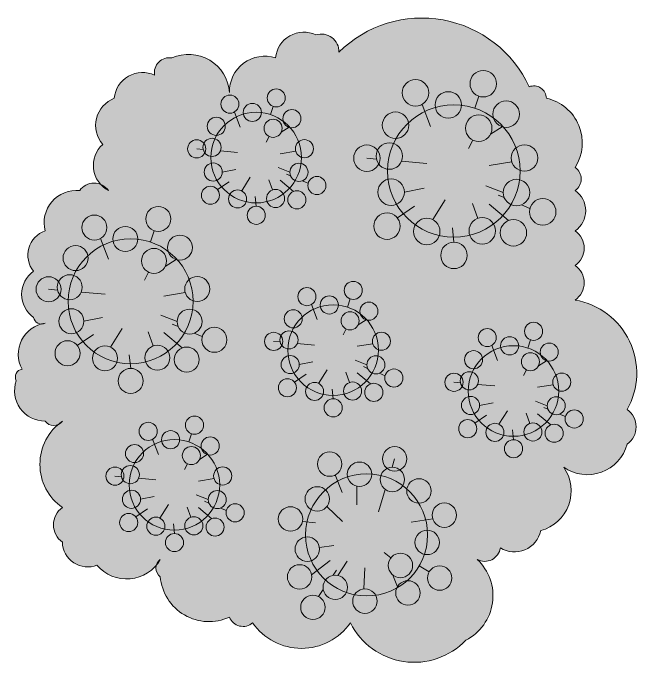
# Model space of a CAD drawing. Header units: metres. Extents: x 180 to 3220, y 13789 to 15035.
# Drawn here: x 1083.294 to 1084.755, y 13815.464 to 13816.982 of the extents above; entities that cross this region are included whole.
import ezdxf

# ---------------------------------------------------------------- set-up
doc = ezdxf.new("R2010")
doc.units = ezdxf.units.M
doc.header["$MEASUREMENT"] = 0
doc.layers.add('растения', color=250, linetype='Continuous')

# ---------------------------------------------------------------- blocks, each defined once
blk = doc.blocks.new('A$C1ED55205')
at = {"lineweight": 0, "true_color": 0xfaf7ea}
h = blk.add_hatch(color=7, dxfattribs=at)
h.dxf.hatch_style = 1
h.paths.add_polyline_path([(0.01832, 0.0988, 1), (0.04832, 0.0988, 1)])
h = blk.add_hatch(color=7, dxfattribs=at)
h.dxf.hatch_style = 1
h.paths.add_polyline_path([(-0.05842, 0.08847, 1), (-0.02842, 0.08847, 1)])
h = blk.add_hatch(color=7, dxfattribs=at)
h.dxf.hatch_style = 1
h.paths.add_polyline_path([(-0.02128, 0.07474, 1), (0.00872, 0.07474, 1)])
h = blk.add_hatch(color=7, dxfattribs=at)
h.dxf.hatch_style = 1
h.paths.add_polyline_path([(-0.075, 0, 1), (0.075, 0, 1)])
h = blk.add_hatch(color=7, dxfattribs=at)
h.dxf.hatch_style = 1
h.paths.add_polyline_path([(0.04428, 0.06438, 1), (0.07428, 0.06438, 1)])
h = blk.add_hatch(color=7, dxfattribs=at)
h.dxf.hatch_style = 1
h.paths.add_polyline_path([(-0.08103, 0.05178, 1), (-0.05103, 0.05178, 1)])
h = blk.add_hatch(color=7, dxfattribs=at)
h.dxf.hatch_style = 1
h.paths.add_polyline_path([(0.01314, 0.04844, 1), (0.04314, 0.04844, 1)])
h = blk.add_hatch(color=7, dxfattribs=at)
h.dxf.hatch_style = 1
h.paths.add_polyline_path([(-0.08807, 0.0169, 1), (-0.05807, 0.0169, 1)])
h = blk.add_hatch(color=7, dxfattribs=at)
h.dxf.hatch_style = 1
h.paths.add_polyline_path([(0.06504, 0.01471, 1), (0.09504, 0.01471, 1)])
h = blk.add_hatch(color=7, dxfattribs=at)
h.dxf.hatch_style = 1
h.paths.add_polyline_path([(-0.11347, 0.01444, 1), (-0.08347, 0.01444, 1)])
h = blk.add_hatch(color=7, dxfattribs=at)
h.dxf.hatch_style = 1
h.paths.add_polyline_path([(-0.08608, -0.02393, 1), (-0.05608, -0.02393, 1)])
h = blk.add_hatch(color=7, dxfattribs=at)
h.dxf.hatch_style = 1
h.paths.add_polyline_path([(0.05592, -0.0244, 1), (0.08592, -0.0244, 1)])
h = blk.add_hatch(color=7, dxfattribs=at)
h.dxf.hatch_style = 1
h.paths.add_polyline_path([(0.08564, -0.04623, 1), (0.11564, -0.04623, 1)])
h = blk.add_hatch(color=7, dxfattribs=at)
h.dxf.hatch_style = 1
h.paths.add_polyline_path([(-0.09071, -0.06234, 1), (-0.06071, -0.06234, 1)])
h = blk.add_hatch(color=7, dxfattribs=at)
h.dxf.hatch_style = 1
h.paths.add_polyline_path([(-0.04571, -0.06843, 1), (-0.01571, -0.06843, 1)])
h = blk.add_hatch(color=7, dxfattribs=at)
h.dxf.hatch_style = 1
h.paths.add_polyline_path([(0.01719, -0.06774, 1), (0.04719, -0.06774, 1)])
h = blk.add_hatch(color=7, dxfattribs=at)
h.dxf.hatch_style = 1
h.paths.add_polyline_path([(0.05246, -0.06992, 1), (0.08246, -0.06992, 1)])
h = blk.add_hatch(color=7, dxfattribs=at)
h.dxf.hatch_style = 1
h.paths.add_polyline_path([(-0.01486, -0.09552, 1), (0.01514, -0.09552, 1)])
at = {"color": 97, "lineweight": 0, "true_color": 0x428a46}
for points in [[(0.0283, 0.08467), (0.02378, 0.07113)], [(-0.03603, 0.07542), (-0.02656, 0.05049)], [(-0.09847, 0.01444), (-0.08768, 0.01348)], [(-0.05929, 0.01097), (-0.03068, 0.00844)]]:
    blk.add_lwpolyline(points, dxfattribs=at)
at = {"color": 84, "lineweight": 0}
for points in [[(0.05456, 0.05014), (0.04159, 0.04179)], [(0.02162, 0.03493), (0.01669, 0.02545)], [(0.06568, 0.01039), (0.03999, 0.00625)], [(-0.05608, -0.02393), (-0.03359, -0.0195)], [(0.05592, -0.0244), (0.03631, -0.01663)], [(0.05707, -0.03018), (0.05014, -0.02727)], [(-0.02395, -0.05504), (-0.00988, -0.03257)], [(0.02723, -0.05358), (0.02118, -0.03666)], [(-0.064, -0.05297), (-0.04462, -0.03993)], [(0.06182, -0.05602), (0.03985, -0.03756)], [(0.08614, -0.04238), (0.0765, -0.03833)], [(0.00014, -0.08052), (-0.0017, -0.06444)]]:
    blk.add_lwpolyline(points, dxfattribs=at)
at = {"lineweight": 0}
for centre, radius in [((0.03332, 0.0988), 0.015), ((-0.04342, 0.08847), 0.015), ((-0.00628, 0.07474), 0.015), ((0, 0), 0.075), ((0.05928, 0.06438), 0.015), ((-0.06603, 0.05178), 0.015), ((0.02814, 0.04844), 0.015), ((-0.07307, 0.0169), 0.015), ((0.08004, 0.01471), 0.015), ((-0.09847, 0.01444), 0.015), ((-0.07108, -0.02393), 0.015), ((0.07092, -0.0244), 0.015), ((0.10064, -0.04623), 0.015), ((-0.07571, -0.06234), 0.015), ((-0.03071, -0.06843), 0.015), ((0.03219, -0.06774), 0.015), ((0.06746, -0.06992), 0.015), ((0.00014, -0.09552), 0.015)]:
    blk.add_circle(centre, radius, dxfattribs=at)
blk = doc.blocks.new('A$C5DA24E9B')
at = {"layer": 'растения', "lineweight": 0}
h = blk.add_hatch(color=84, dxfattribs=at)
edge = h.paths.add_edge_path()
edge.add_arc((-0.0194, 0.494), 0.0291, 358.1459, 468.1459)
edge.add_arc((-0.0485, 0.4792), 0.047, 64.7334, 174.7334)
edge.add_arc((-0.1134, 0.4281), 0.0582, 71.8571, 181.8571)
edge.add_arc((-0.2394, 0.4214), 0.0679, 4.0508, 114.0508)
edge.add_arc((-0.2714, 0.4591), 0.0247, 79.9877, 189.9877)
edge.add_arc((-0.3157, 0.4124), 0.047, 64.7334, 174.7334)
edge.add_arc((-0.3453, 0.3719), 0.048, 110.9557, 220.9557)
edge.add_arc((-0.3501, 0.3056), 0.0469, 132.1257, 242.1257)
edge.add_arc((-0.3959, 0.2474), 0.0291, 35, 145)
edge.add_arc((-0.425, 0.2106), 0.0537, 84.3832, 194.3832)
edge.add_arc((-0.4632, 0.1572), 0.0424, 109.0529, 219.0529)
edge.add_arc((-0.4694, 0.0924), 0.0466, 125, 235)
edge.add_arc((-0.4832, 0.0561), 0.013, 188.4339, 298.4339)
edge.add_arc((-0.4694, -0.0069), 0.0521, 98.4278, 208.4278)
edge.add_arc((-0.5133, -0.0445), 0.013, 98.4096, 208.4096)
edge.add_arc((-0.4775, -0.0674), 0.0501, 160.5502, 270.5502)
edge.add_arc((-0.4627, -0.1075), 0.0175, 215, 325)
edge.add_arc((-0.3983, -0.1891), 0.0873, 125, 235)
edge.add_arc((-0.4284, -0.2892), 0.0349, 125, 235)
edge.add_arc((-0.4064, -0.3169), 0.042, 181.3201, 291.3201)
edge.add_arc((-0.342, -0.3145), 0.0643, 220.1926, 330.1926)
edge.add_arc((-0.2761, -0.3608), 0.0175, 125, 235)
edge.add_arc((-0.2055, -0.3684), 0.0809, 184.7572, 294.7572)
edge.add_arc((-0.1492, -0.4333), 0.024, 200.9661, 310.9661)
edge.add_arc((-0.0523, -0.3946), 0.099, 215, 325)
edge.add_arc((0.1343, -0.3989), 0.1178, 206.4737, 316.4737)
edge.add_arc((0.1825, -0.4066), 0.0823, 296.869, 406.869)
edge.add_arc((0.2512, -0.3236), 0.0261, 241.5498, 351.5498)
edge.add_arc((0.3003, -0.2897), 0.0444, 238.188, 348.188)
edge.add_arc((0.3261, -0.2329), 0.0682, 285.0069, 395.0069)
edge.add_arc((0.4211, -0.138), 0.0682, 234.9741, 344.9741)
edge.add_arc((0.4669, -0.127), 0.0349, 305, 415)
edge.add_arc((0.3805, -0.0379), 0.1224, 330.357, 440.357)
edge.add_arc((0.381, 0.1114), 0.0349, 305, 415)
edge.add_arc((0.381, 0.1687), 0.0349, 305, 415)
edge.add_arc((0.3777, 0.2307), 0.0408, 305, 415)
edge.add_arc((0.3877, 0.2832), 0.0233, 305, 415)
edge.add_arc((0.3371, 0.3428), 0.0757, 327.6298, 437.6298)
edge.add_arc((0.3323, 0.4162), 0.021, 1.3242, 111.3242)
edge.add_arc((0.1472, 0.3541), 0.1954, 24.7003, 134.7003)
at = {"layer": 'растения', "color": 250, "lineweight": 0}
blk.add_lwpolyline([(0.0097, 0.493, 0.520567), (-0.0285, 0.5216, 0.520567), (-0.0953, 0.4835, 0.520567), (-0.1716, 0.4262, 0.520567), (-0.2671, 0.4835, 0.520567), (-0.2957, 0.4549, 0.520567), (-0.3625, 0.4167, 0.520567), (-0.3816, 0.3404, 0.520567), (-0.3721, 0.2641, 0.520567), (-0.4198, 0.2641, 0.520567), (-0.477, 0.1973, 0.520567), (-0.4961, 0.1305, 0.520567), (-0.4961, 0.0542, 0.520567), (-0.477, 0.0447, 0.520567), (-0.5152, -0.0317, 0.520567), (-0.5248, -0.0507, 0.520567), (-0.477, -0.1175, 0.520567), (-0.4484, -0.1175, 0.520567), (-0.4484, -0.2606, 0.520567), (-0.4484, -0.3178, 0.520567), (-0.3911, -0.356, 0.520567), (-0.2862, -0.3465, 0.520567), (-0.2862, -0.3751, 0.520567), (-0.1716, -0.4419, 0.520567), (-0.1334, -0.4514, 0.520567), (0.0288, -0.4514, 0.520567), (0.2197, -0.48, 0.520567), (0.2388, -0.3465, 0.520567), (0.277, -0.3274, 0.520567), (0.3438, -0.2988, 0.520567), (0.3819, -0.1938, 0.520567), (0.4869, -0.1557, 0.520567), (0.4869, -0.0984, 0.520567), (0.401, 0.0828, 0.520567), (0.401, 0.1401, 0.520567), (0.401, 0.1973, 0.520567), (0.401, 0.2641, 0.520567), (0.401, 0.3022, 0.520567), (0.3533, 0.4167, 0.520567), (0.3247, 0.4358, 0.520567)], format="xyb", close=True, dxfattribs=at)
at = {"layer": 'растения', "lineweight": 0}
for p, xscale, yscale, zscale in [((0.2, 0.2964), 1.462366405150847, 1.462366405150847, 1.462366405150847), ((-0.3355, 0.0808), 1.379502875142822, 1.379502875142822, 1.379502875142822)]:
    blk.add_blockref('A$C1ED55205', p, dxfattribs=dict(at, xscale=xscale, yscale=yscale, zscale=zscale))
for p in [(-0.1275, 0.3186), (0, 0), (0.2987, -0.0677), (-0.2629, -0.223)]:
    blk.add_blockref('A$C1ED55205', p, dxfattribs=at)
at = {"layer": 'растения', "lineweight": 0, "xscale": 1.34782719746183, "yscale": 1.34782719746183, "zscale": 1.34782719746183, "rotation": 258.093814856738}
blk.add_blockref('A$C1ED55205', (0.0555, -0.3058), dxfattribs=at)

msp = doc.modelspace()

# ---------------------------------------------------------------- block references
at = {"layer": 'растения', "color": 84, "xscale": 1.40684501426719, "yscale": 1.40684501426719, "zscale": 1.40684501426719}
msp.add_blockref('A$C5DA24E9B', (1084.0403, 13816.1971), dxfattribs=at)

doc.saveas('drawing.dxf')
